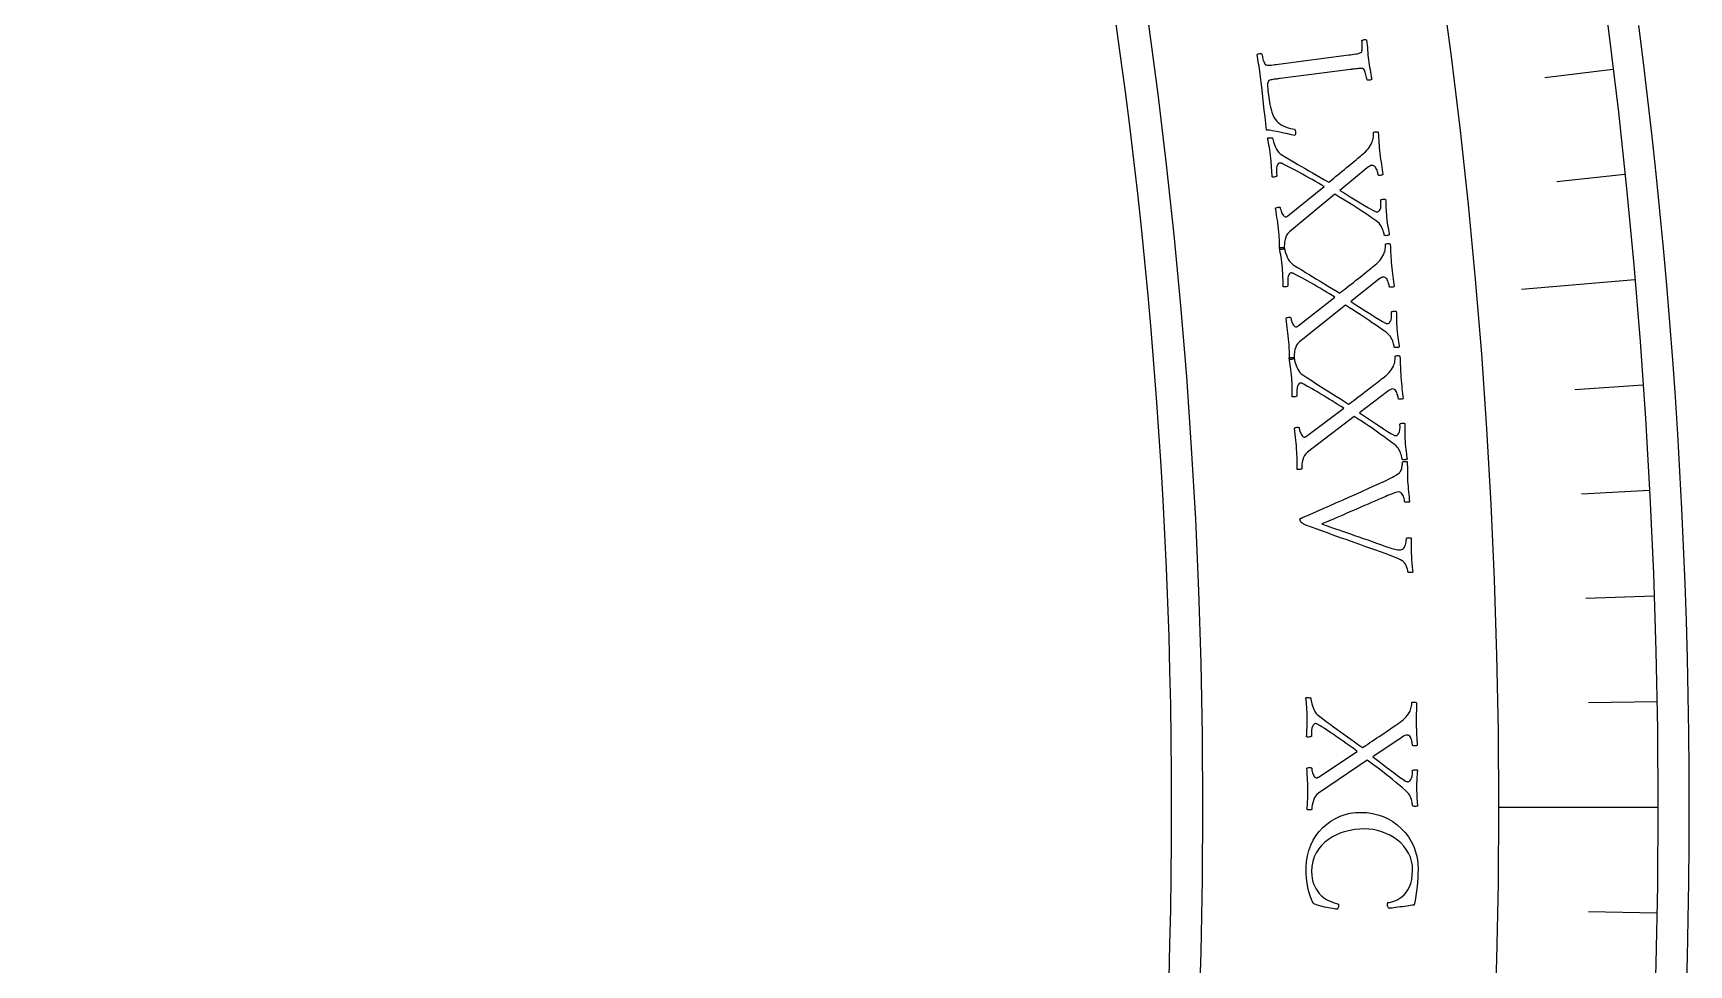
# Model space of a CAD drawing. Header units: millimetres. Extents: x -76 to 76, y -76 to 98.
# Drawn here: x 55.32 to 76, y -1.97 to 9.67 of the extents above; entities that cross this region are included whole.
import ezdxf

# ---------------------------------------------------------------- set-up
doc = ezdxf.new("R2010")
doc.units = ezdxf.units.MM
for name, color, linetype in [('CUT_INNER', 6, 'Continuous'), ('CUT_OUTER', 1, 'Continuous'), ('ENGRAVE', 7, 'Continuous'), ('ENGRAVE_FINE', 8, 'Continuous'), ('TEXT', 5, 'Continuous')]:
    doc.layers.add(name, color=color, linetype=linetype)

msp = doc.modelspace()

# ---------------------------------------------------------------- linework, layer by layer
at = {"layer": 'CUT_INNER'}
msp.add_lwpolyline([(69.5073, -2.1331), (69.5191, -1.7066), (69.5282, -1.28), (69.5348, -0.8534), (69.5387, -0.4267), (69.54, 0), (69.5387, 0.4267), (69.5348, 0.8534), (69.5282, 1.28), (69.5191, 1.7066), (69.5073, 2.1331), (69.4929, 2.5596), (69.4759, 2.9859), (69.4562, 3.4122), (69.434, 3.8383), (69.4091, 4.2642), (69.3817, 4.6901), (69.3516, 5.1157), (69.3189, 5.5411), (69.2836, 5.9663), (69.2457, 6.3913), (69.2051, 6.8161), (69.162, 7.2406), (69.1163, 7.6649), (69.068, 8.0888), (69.017, 8.5124), (68.9635, 8.9358), (68.9074, 9.3587), (68.8486, 9.7814)], dxfattribs=at)
at = {"layer": 'CUT_OUTER'}
msp.add_lwpolyline([(75.3699, 9.7659), (75.4284, 9.3032), (75.4841, 8.8402), (75.5369, 8.3769), (75.5869, 7.9132), (75.634, 7.4493), (75.6783, 6.9851), (75.7198, 6.5206), (75.7583, 6.0559), (75.7941, 5.5909), (75.827, 5.1257), (75.857, 4.6604), (75.8841, 4.1948), (75.9085, 3.7291), (75.9299, 3.2633), (75.9485, 2.7973), (75.9642, 2.3313), (75.9771, 1.8651), (75.9871, 1.3989), (75.9943, 0.9326), (75.9986, 0.4663), (76, 0), (75.9986, -0.4663), (75.9943, -0.9326), (75.9871, -1.3989), (75.9771, -1.8651), (75.9642, -2.3313)], dxfattribs=at)
at = {"layer": 'ENGRAVE'}
for points in [[(75.3247, 6.5901), (73.9089, 6.4662)], [(75.6124, 0), (73.6227, 0)]]:
    msp.add_lwpolyline(points, dxfattribs=at)
for radius in [75.6124, 73.6227, 69.9276]:
    msp.add_circle((0, 0), radius, dxfattribs=at)
at = {"layer": 'ENGRAVE_FINE'}
for points in [[(75.0488, 9.2148), (74.2024, 9.1109)], [(75.1982, 7.9036), (74.3501, 7.8145)], [(75.4282, 5.2745), (74.5776, 5.215)], [(75.5088, 3.9572), (74.6572, 3.9126)], [(75.5663, 2.6388), (74.7141, 2.6091)], [(75.6009, 1.3196), (74.7483, 1.3047)], [(75.6009, -1.3196), (74.7483, -1.3047)]]:
    msp.add_lwpolyline(points, dxfattribs=at)
at = {"layer": 'TEXT'}
for points in [[(70.8959, 9.1026), (70.8935, 9.1023), (70.8906, 9.1019), (70.8872, 9.1015), (70.8833, 9.101), (70.873, 9.0997), (70.8614, 9.0982), (70.8483, 9.0965), (70.8337, 9.0946), (70.8188, 9.0926), (70.8045, 9.0904), (70.791, 9.0879), (70.7781, 9.0854), (70.7669, 9.0826), (70.7585, 9.0796), (70.7527, 9.0765), (70.7497, 9.0732), (70.7444, 9.0612), (70.7408, 9.0483), (70.7388, 9.0344), (70.7383, 9.0195), (70.7392, 9.0019), (70.7409, 8.9801), (70.7436, 8.9539), (70.7473, 8.9235), (70.7617, 8.8081), (70.7663, 8.7781), (70.7728, 8.7468), (70.7812, 8.7143), (70.7914, 8.6806), (70.8033, 8.6482), (70.8168, 8.6195), (70.8318, 8.5946), (70.8484, 8.5735), (70.8656, 8.5567), (70.8855, 8.5409), (70.9079, 8.526), (70.9328, 8.5121), (70.9611, 8.4994), (70.9935, 8.4882), (71.03, 8.4783), (71.0706, 8.4699), (71.0766, 8.4671), (71.0812, 8.4615), (71.0846, 8.4531), (71.0868, 8.4418), (71.0881, 8.4243), (71.0874, 8.4098), (71.0847, 8.3983), (71.0801, 8.3897), (71.0355, 8.3997), (70.9894, 8.4102), (70.9419, 8.4212), (70.8931, 8.4327), (70.8454, 8.4431), (70.8016, 8.4508), (70.7615, 8.456), (70.7252, 8.4585), (70.7155, 8.5413), (70.7063, 8.6239), (70.6975, 8.7062), (70.6892, 8.7884), (70.6805, 8.873), (70.6705, 8.9629), (70.6592, 9.0578), (70.6466, 9.158), (70.6419, 9.1927), (70.637, 9.2255), (70.6319, 9.2564), (70.6267, 9.2854), (70.6216, 9.3138), (70.6168, 9.3427), (70.6122, 9.3723), (70.608, 9.4024), (70.6126, 9.4066), (70.6188, 9.4099), (70.6268, 9.4123), (70.6366, 9.4136), (70.6464, 9.4141), (70.6548, 9.4136), (70.6617, 9.4124), (70.667, 9.4102), (70.6682, 9.4026), (70.6702, 9.3925), (70.6729, 9.3798), (70.6763, 9.3645), (70.6804, 9.3482), (70.6851, 9.3323), (70.6904, 9.3169), (70.6964, 9.3021), (70.7025, 9.2892), (70.7084, 9.2799), (70.7141, 9.2742), (70.7196, 9.272), (70.7337, 9.2701), (70.7494, 9.2693), (70.7669, 9.2696), (70.7862, 9.2711), (70.8066, 9.2734), (70.8279, 9.2758), (70.8499, 9.2785), (70.8727, 9.2814), (71.7516, 9.3965), (71.7744, 9.3996), (71.7966, 9.4027), (71.8181, 9.4058), (71.8389, 9.409), (71.8583, 9.4126), (71.8757, 9.4168), (71.8909, 9.4217), (71.904, 9.4273), (71.9096, 9.431), (71.9139, 9.4381), (71.9169, 9.4487), (71.9186, 9.4629), (71.9195, 9.4789), (71.92, 9.4954), (71.92, 9.5121), (71.9195, 9.5292), (71.9188, 9.5451), (71.9181, 9.5583), (71.9173, 9.5688), (71.9165, 9.5766), (71.9211, 9.5801), (71.9274, 9.5832), (71.9353, 9.5858), (71.945, 9.588), (71.9547, 9.5892), (71.963, 9.589), (71.97, 9.5874), (71.9755, 9.5844), (71.9786, 9.5524), (71.9815, 9.5206), (71.9843, 9.489), (71.9869, 9.4577), (71.9895, 9.4267), (71.9925, 9.396), (71.9959, 9.3656), (71.9996, 9.3356), (72.0038, 9.3048), (72.0083, 9.2745), (72.0131, 9.2446), (72.0183, 9.2152), (72.0236, 9.1857), (72.0289, 9.1555), (72.0341, 9.1246), (72.0392, 9.093), (72.0346, 9.0887), (72.0284, 9.0854), (72.0204, 9.0831), (72.0106, 9.0818), (72.0007, 9.0814), (71.9924, 9.0819), (71.9855, 9.0833), (71.9801, 9.0856), (71.979, 9.0933), (71.9771, 9.1036), (71.9744, 9.1166), (71.971, 9.1321), (71.9671, 9.1487), (71.9629, 9.1647), (71.9583, 9.1802), (71.9534, 9.195), (71.9481, 9.2079), (71.9425, 9.2175), (71.9364, 9.2237), (71.93, 9.2267), (71.9183, 9.2281), (71.9051, 9.2287), (71.8904, 9.2284), (71.8743, 9.2272), (71.8569, 9.2254), (71.8388, 9.2234), (71.82, 9.2212), (71.8003, 9.2187), (71.7972, 9.2183), (71.794, 9.2179), (71.7909, 9.2175), (71.7877, 9.2171), (71.7845, 9.2167), (71.7814, 9.2163), (71.7782, 9.2159), (71.775, 9.2155)], [(72.1414, 8.1679), (72.1458, 8.1302), (72.1505, 8.0941), (72.1553, 8.0597), (72.1604, 8.0269), (72.1655, 7.9951), (72.1704, 7.9636), (72.1751, 7.9322), (72.1796, 7.9012), (72.1745, 7.8987), (72.1673, 7.8966), (72.1579, 7.8947), (72.1463, 7.8932), (72.1351, 7.8925), (72.127, 7.8933), (72.122, 7.8954), (72.12, 7.899), (72.1187, 7.9074), (72.1166, 7.9176), (72.1136, 7.9296), (72.1098, 7.9433), (72.105, 7.9577), (72.0992, 7.9714), (72.0924, 7.9845), (72.0846, 7.9969), (72.0756, 8.0072), (72.0653, 8.0142), (72.0536, 8.0178), (72.0406, 8.0179), (72.0282, 8.0149), (72.0143, 8.0085), (71.999, 7.9987), (71.9822, 7.9855), (71.6408, 7.7045), (71.7072, 7.6649), (71.7716, 7.626), (71.834, 7.5879), (71.8944, 7.5506), (71.9505, 7.5163), (71.9999, 7.4872), (72.0426, 7.4632), (72.0786, 7.4445), (72.0842, 7.4422), (72.0897, 7.4406), (72.0951, 7.4396), (72.1005, 7.4392), (72.1053, 7.4393), (72.109, 7.4393), (72.1117, 7.4394), (72.1133, 7.4395), (72.1208, 7.4419), (72.1285, 7.4475), (72.1364, 7.4565), (72.1445, 7.4687), (72.1511, 7.4862), (72.1545, 7.5114), (72.1547, 7.544), (72.1517, 7.5841), (72.1538, 7.5872), (72.1588, 7.59), (72.1666, 7.5924), (72.1773, 7.5944), (72.1886, 7.5958), (72.1982, 7.5963), (72.2062, 7.596), (72.2125, 7.5948), (72.2136, 7.5644), (72.2147, 7.5358), (72.2157, 7.5089), (72.2166, 7.4837), (72.2178, 7.4589), (72.2195, 7.4328), (72.2217, 7.4057), (72.2244, 7.3773), (72.2286, 7.3382), (72.233, 7.3024), (72.2377, 7.2698), (72.2425, 7.2406), (72.2471, 7.2141), (72.2513, 7.19), (72.2549, 7.1683), (72.258, 7.149), (72.2532, 7.1466), (72.2467, 7.1444), (72.2386, 7.1424), (72.2289, 7.1407), (72.219, 7.1399), (72.2102, 7.1408), (72.2026, 7.1432), (72.1962, 7.1472), (72.1953, 7.153), (72.1935, 7.1618), (72.1906, 7.1736), (72.1868, 7.1885), (72.1817, 7.2051), (72.1749, 7.2224), (72.1664, 7.2404), (72.1562, 7.259), (72.1442, 7.2773), (72.13, 7.2944), (72.1136, 7.3104), (72.0951, 7.3252), (72.0452, 7.3588), (71.9987, 7.3901), (71.9556, 7.4192), (71.916, 7.4461), (71.878, 7.4716), (71.8397, 7.4966), (71.8012, 7.5212), (71.7625, 7.5454), (71.7218, 7.5703), (71.6774, 7.5972), (71.6293, 7.6261), (71.5775, 7.6569), (71.0109, 7.1874), (70.992, 7.1686), (70.9766, 7.1461), (70.9648, 7.1201), (70.9566, 7.0904), (70.9512, 7.0597), (70.9481, 7.0306), (70.9472, 7.003), (70.9486, 6.9769), (70.9437, 6.9737), (70.9369, 6.9713), (70.9281, 6.9695), (70.9174, 6.9686), (70.9069, 6.9681), (70.8988, 6.9681), (70.893, 6.9684), (70.8896, 6.969), (70.8887, 6.9987), (70.8879, 7.0262), (70.8872, 7.0516), (70.8866, 7.0749), (70.8856, 7.0983), (70.884, 7.1241), (70.8818, 7.1521), (70.8789, 7.1825), (70.8745, 7.2242), (70.8699, 7.2631), (70.8652, 7.2992), (70.8604, 7.3325), (70.8553, 7.3658), (70.8497, 7.4018), (70.8437, 7.4406), (70.8373, 7.4821), (70.8422, 7.4863), (70.8493, 7.4897), (70.8586, 7.4923), (70.8702, 7.4941), (70.8814, 7.4947), (70.8894, 7.494), (70.8945, 7.4918), (70.8965, 7.4883), (70.8976, 7.4811), (70.8998, 7.4719), (70.903, 7.4609), (70.9071, 7.448), (70.9122, 7.4343), (70.9182, 7.4212), (70.9251, 7.4086), (70.9328, 7.3964), (70.9412, 7.3861), (70.9498, 7.379), (70.9589, 7.3752), (70.9682, 7.3746), (70.9705, 7.375), (70.9732, 7.3759), (70.9762, 7.3772), (70.9795, 7.3789), (70.9828, 7.3809), (70.9858, 7.383), (70.9883, 7.3852), (70.9904, 7.3875), (71.443, 7.7541), (71.409, 7.7744), (71.373, 7.7955), (71.3353, 7.8173), (71.2958, 7.8398), (71.2555, 7.8624), (71.2157, 7.8847), (71.1763, 7.9066), (71.1374, 7.9281), (71.0998, 7.9486), (71.0645, 7.9675), (71.0316, 7.9847), (71.0009, 8.0004), (70.9737, 8.014), (70.9511, 8.0251), (70.933, 8.0339), (70.9194, 8.0402), (70.9169, 8.0411), (70.9138, 8.0422), (70.9102, 8.0435), (70.906, 8.0451), (70.9015, 8.0464), (70.8967, 8.0472), (70.8917, 8.0474), (70.8865, 8.0471), (70.8775, 8.0438), (70.8693, 8.0361), (70.8621, 8.024), (70.8557, 8.0074), (70.8512, 7.9856), (70.8493, 7.9577), (70.8501, 7.9238), (70.8536, 7.8837), (70.8487, 7.8803), (70.842, 7.8774), (70.8333, 7.8749), (70.8227, 7.8728), (70.8123, 7.8715), (70.8042, 7.871), (70.7984, 7.8715), (70.7949, 7.8729), (70.7938, 7.9016), (70.7925, 7.9306), (70.791, 7.9598), (70.7893, 7.9893), (70.7874, 8.0187), (70.7851, 8.0478), (70.7824, 8.0767), (70.7794, 8.1052), (70.7748, 8.1436), (70.7701, 8.1791), (70.7653, 8.2117), (70.7604, 8.2413), (70.7555, 8.2697), (70.7503, 8.2986), (70.7449, 8.3281), (70.7393, 8.358), (70.7451, 8.3603), (70.7524, 8.3619), (70.7614, 8.3628), (70.7719, 8.3629), (70.782, 8.3626), (70.7899, 8.3621), (70.7955, 8.3615), (70.7989, 8.3608), (70.8001, 8.3545), (70.8027, 8.3439), (70.8068, 8.3292), (70.8123, 8.3102), (70.8194, 8.2888), (70.8281, 8.2667), (70.8385, 8.2441), (70.8506, 8.2209), (70.8643, 8.1988), (70.8796, 8.1798), (70.8967, 8.1637), (70.9154, 8.1506), (70.9694, 8.1183), (71.021, 8.0875), (71.0703, 8.0582), (71.1173, 8.0306), (71.1632, 8.0037), (71.2092, 7.977), (71.2552, 7.9504), (71.3014, 7.9239), (71.3486, 7.8968), (71.3977, 7.8684), (71.4486, 7.8387), (71.5014, 7.8076), (71.5201, 7.8223), (71.5409, 7.8391), (71.5638, 7.8577), (71.5887, 7.8784), (71.615, 7.9003), (71.6419, 7.9225), (71.6694, 7.945), (71.6975, 7.9679), (71.7255, 7.9907), (71.7524, 8.0128), (71.7783, 8.0343), (71.8033, 8.0552), (71.8266, 8.0748), (71.8477, 8.0925), (71.8667, 8.1084), (71.8834, 8.1225), (71.8971, 8.134), (71.9068, 8.1421), (71.9127, 8.1471), (71.9147, 8.1487), (71.9388, 8.1685), (71.96, 8.1876), (71.9783, 8.206), (71.9938, 8.2237), (72.0074, 8.2417), (72.0201, 8.261), (72.0317, 8.2818), (72.0424, 8.3039), (72.0486, 8.3192), (72.0535, 8.3353), (72.0571, 8.3522), (72.0594, 8.3698), (72.0607, 8.3868), (72.0613, 8.4017), (72.0612, 8.4145), (72.0604, 8.4252), (72.0616, 8.4291), (72.066, 8.4324), (72.0737, 8.4349), (72.0847, 8.4367), (72.0964, 8.4376), (72.1061, 8.4371), (72.1138, 8.4352), (72.1195, 8.4321), (72.1227, 8.3949), (72.1255, 8.3604), (72.1277, 8.3288), (72.1295, 8.2999), (72.1314, 8.271), (72.134, 8.2394), (72.1374, 8.205), (72.1414, 8.1679)], [(72.2859, 6.7708), (72.2896, 6.733), (72.2936, 6.6968), (72.2978, 6.6623), (72.3022, 6.6295), (72.3066, 6.5976), (72.3109, 6.5659), (72.315, 6.5345), (72.319, 6.5034), (72.3138, 6.501), (72.3066, 6.499), (72.2971, 6.4973), (72.2855, 6.496), (72.2743, 6.4956), (72.2662, 6.4965), (72.2612, 6.4987), (72.2593, 6.5023), (72.2582, 6.5107), (72.2563, 6.521), (72.2535, 6.533), (72.25, 6.5469), (72.2454, 6.5613), (72.2399, 6.5751), (72.2334, 6.5883), (72.2258, 6.6009), (72.2171, 6.6114), (72.2069, 6.6186), (72.1952, 6.6224), (72.1822, 6.6228), (72.1698, 6.62), (72.1558, 6.6139), (72.1403, 6.6044), (72.1232, 6.5915), (71.7764, 6.3172), (71.842, 6.2762), (71.9057, 6.2361), (71.9673, 6.1968), (72.027, 6.1584), (72.0825, 6.123), (72.1313, 6.0929), (72.1735, 6.0682), (72.2091, 6.0488), (72.2146, 6.0463), (72.2201, 6.0446), (72.2255, 6.0435), (72.2309, 6.043), (72.2357, 6.043), (72.2395, 6.0429), (72.2421, 6.043), (72.2437, 6.043), (72.2513, 6.0453), (72.2591, 6.0508), (72.2671, 6.0596), (72.2754, 6.0716), (72.2824, 6.0891), (72.2863, 6.1141), (72.2871, 6.1467), (72.2849, 6.1869), (72.2871, 6.19), (72.2921, 6.1926), (72.3, 6.1949), (72.3107, 6.1967), (72.322, 6.1978), (72.3316, 6.1982), (72.3396, 6.1977), (72.3459, 6.1964), (72.3464, 6.166), (72.347, 6.1373), (72.3474, 6.1104), (72.3479, 6.0852), (72.3486, 6.0604), (72.3498, 6.0343), (72.3514, 6.0071), (72.3536, 5.9787), (72.3571, 5.9396), (72.3608, 5.9037), (72.3648, 5.871), (72.369, 5.8416), (72.3732, 5.8151), (72.3768, 5.7909), (72.38, 5.7692), (72.3828, 5.7498), (72.3779, 5.7475), (72.3714, 5.7454), (72.3633, 5.7436), (72.3535, 5.7421), (72.3436, 5.7415), (72.3349, 5.7425), (72.3273, 5.7451), (72.321, 5.7492), (72.3202, 5.755), (72.3185, 5.7639), (72.3159, 5.7757), (72.3124, 5.7906), (72.3075, 5.8074), (72.3011, 5.8248), (72.293, 5.8429), (72.2832, 5.8617), (72.2715, 5.8802), (72.2576, 5.8977), (72.2415, 5.914), (72.2233, 5.9291), (72.1741, 5.9637), (72.1282, 5.9959), (72.0857, 6.0258), (72.0466, 6.0534), (72.0091, 6.0797), (71.9713, 6.1055), (71.9333, 6.1308), (71.895, 6.1557), (71.8548, 6.1814), (71.8109, 6.2091), (71.7634, 6.2389), (71.7122, 6.2708), (71.1367, 5.8123), (71.1174, 5.7938), (71.1016, 5.7717), (71.0893, 5.7459), (71.0805, 5.7164), (71.0745, 5.6858), (71.0708, 5.6567), (71.0694, 5.6292), (71.0703, 5.6031), (71.0653, 5.6), (71.0585, 5.5977), (71.0497, 5.5961), (71.0389, 5.5953), (71.0284, 5.5951), (71.0203, 5.5952), (71.0145, 5.5956), (71.0111, 5.5963), (71.0109, 5.626), (71.0106, 5.6535), (71.0104, 5.679), (71.0102, 5.7023), (71.0097, 5.7257), (71.0086, 5.7514), (71.0069, 5.7795), (71.0046, 5.81), (71.001, 5.8518), (70.9972, 5.8908), (70.9932, 5.927), (70.989, 5.9603), (70.9845, 5.9937), (70.9796, 6.0298), (70.9744, 6.0687), (70.9688, 6.1103), (70.9737, 6.1144), (70.9809, 6.1177), (70.9903, 6.1201), (71.0019, 6.1216), (71.0131, 6.1221), (71.0212, 6.1212), (71.0261, 6.119), (71.028, 6.1154), (71.0291, 6.1081), (71.0311, 6.0989), (71.034, 6.0879), (71.0379, 6.0749), (71.0428, 6.0611), (71.0485, 6.0479), (71.0551, 6.0351), (71.0626, 6.0228), (71.0708, 6.0123), (71.0793, 6.0051), (71.0883, 6.0011), (71.0976, 6.0003), (71.0999, 6.0007), (71.1026, 6.0015), (71.1056, 6.0027), (71.109, 6.0044), (71.1123, 6.0064), (71.1153, 6.0084), (71.1179, 6.0105), (71.12, 6.0128), (71.5797, 6.3705), (71.546, 6.3915), (71.5105, 6.4133), (71.4732, 6.4358), (71.4341, 6.459), (71.3943, 6.4825), (71.3549, 6.5055), (71.3159, 6.5282), (71.2774, 6.5504), (71.2402, 6.5717), (71.2053, 6.5912), (71.1727, 6.6091), (71.1424, 6.6253), (71.1155, 6.6394), (71.093, 6.651), (71.0751, 6.6601), (71.0617, 6.6667), (71.0592, 6.6677), (71.0561, 6.6689), (71.0525, 6.6703), (71.0484, 6.6719), (71.0439, 6.6733), (71.0391, 6.6742), (71.0341, 6.6745), (71.029, 6.6743), (71.0198, 6.6712), (71.0115, 6.6636), (71.0041, 6.6516), (70.9974, 6.6352), (70.9924, 6.6135), (70.99, 6.5856), (70.9901, 6.5517), (70.9928, 6.5115), (70.9879, 6.5082), (70.9811, 6.5054), (70.9724, 6.5031), (70.9618, 6.5013), (70.9513, 6.5001), (70.9432, 6.4998), (70.9374, 6.5004), (70.9339, 6.5019), (70.9334, 6.5306), (70.9326, 6.5596), (70.9317, 6.5889), (70.9307, 6.6183), (70.9293, 6.6478), (70.9276, 6.677), (70.9254, 6.7058), (70.9229, 6.7344), (70.9191, 6.7729), (70.9151, 6.8085), (70.9109, 6.8411), (70.9066, 6.8709), (70.9022, 6.8994), (70.8976, 6.9284), (70.8927, 6.9579), (70.8877, 6.9879), (70.8936, 6.9902), (70.901, 6.9916), (70.9099, 6.9923), (70.9204, 6.9922), (70.9305, 6.9917), (70.9384, 6.9911), (70.944, 6.9904), (70.9474, 6.9896), (70.9485, 6.9832), (70.9509, 6.9727), (70.9547, 6.9578), (70.9598, 6.9387), (70.9665, 6.9172), (70.9748, 6.895), (70.9847, 6.8722), (70.9963, 6.8487), (71.0096, 6.8264), (71.0246, 6.8071), (71.0413, 6.7906), (71.0598, 6.7772), (71.1131, 6.7438), (71.1642, 6.712), (71.2129, 6.6818), (71.2593, 6.6533), (71.3047, 6.6256), (71.3501, 6.598), (71.3957, 6.5705), (71.4414, 6.5431), (71.488, 6.515), (71.5365, 6.4857), (71.5868, 6.455), (71.639, 6.4229), (71.6581, 6.4373), (71.6792, 6.4536), (71.7024, 6.4718), (71.7278, 6.492), (71.7544, 6.5134), (71.7817, 6.535), (71.8097, 6.5571), (71.8383, 6.5794), (71.8666, 6.6016), (71.894, 6.6232), (71.9203, 6.6442), (71.9457, 6.6646), (71.9694, 6.6838), (71.9909, 6.7011), (72.0101, 6.7166), (72.0271, 6.7303), (72.041, 6.7416), (72.0509, 6.7496), (72.0569, 6.7544), (72.0588, 6.756), (72.0833, 6.7753), (72.1049, 6.794), (72.1236, 6.812), (72.1395, 6.8294), (72.1534, 6.8471), (72.1664, 6.8662), (72.1784, 6.8868), (72.1896, 6.9087), (72.196, 6.9238), (72.2013, 6.9398), (72.2052, 6.9566), (72.2078, 6.9742), (72.2094, 6.9912), (72.2103, 7.0061), (72.2105, 7.0189), (72.2099, 7.0296), (72.2111, 7.0335), (72.2156, 7.0366), (72.2234, 7.039), (72.2345, 7.0406), (72.2462, 7.0412), (72.2558, 7.0406), (72.2635, 7.0386), (72.2692, 7.0354), (72.2716, 6.9981), (72.2737, 6.9636), (72.2754, 6.9319), (72.2766, 6.903), (72.2779, 6.8741), (72.2799, 6.8424), (72.2826, 6.808), (72.2859, 6.7708)], [(72.4033, 5.3711), (72.4063, 5.3332), (72.4096, 5.297), (72.4131, 5.2625), (72.4169, 5.2295), (72.4207, 5.1975), (72.4244, 5.1658), (72.4279, 5.1343), (72.4312, 5.1031), (72.4261, 5.1008), (72.4188, 5.099), (72.4093, 5.0975), (72.3976, 5.0964), (72.3865, 5.0962), (72.3784, 5.0972), (72.3734, 5.0996), (72.3716, 5.1032), (72.3706, 5.1116), (72.3689, 5.1219), (72.3664, 5.134), (72.3631, 5.1479), (72.3588, 5.1625), (72.3536, 5.1764), (72.3473, 5.1897), (72.34, 5.2024), (72.3314, 5.2131), (72.3214, 5.2205), (72.3098, 5.2245), (72.2968, 5.2252), (72.2843, 5.2226), (72.2702, 5.2168), (72.2545, 5.2076), (72.2372, 5.195), (71.8852, 4.9275), (71.95, 4.8852), (72.0129, 4.8439), (72.0738, 4.8034), (72.1327, 4.7638), (72.1874, 4.7274), (72.2356, 4.6963), (72.2774, 4.6708), (72.3126, 4.6507), (72.3181, 4.6482), (72.3235, 4.6463), (72.3289, 4.6451), (72.3343, 4.6446), (72.3391, 4.6444), (72.3428, 4.6443), (72.3455, 4.6443), (72.3471, 4.6443), (72.3547, 4.6464), (72.3626, 4.6518), (72.3708, 4.6604), (72.3794, 4.6723), (72.3866, 4.6896), (72.391, 4.7145), (72.3925, 4.7471), (72.391, 4.7873), (72.3933, 4.7904), (72.3984, 4.793), (72.4063, 4.795), (72.417, 4.7966), (72.4284, 4.7976), (72.438, 4.7977), (72.446, 4.7971), (72.4522, 4.7957), (72.4522, 4.7653), (72.4521, 4.7366), (72.4521, 4.7097), (72.4521, 4.6845), (72.4523, 4.6596), (72.4529, 4.6336), (72.4541, 4.6063), (72.4557, 4.5779), (72.4584, 4.5387), (72.4615, 4.5027), (72.4648, 4.47), (72.4685, 4.4405), (72.4721, 4.4139), (72.4753, 4.3897), (72.4781, 4.3679), (72.4805, 4.3485), (72.4755, 4.3462), (72.469, 4.3443), (72.4609, 4.3426), (72.4511, 4.3413), (72.4411, 4.3409), (72.4324, 4.3421), (72.4249, 4.3448), (72.4187, 4.3491), (72.418, 4.3549), (72.4165, 4.3638), (72.4141, 4.3757), (72.4108, 4.3906), (72.4064, 4.4075), (72.4002, 4.425), (72.3925, 4.4433), (72.383, 4.4623), (72.3717, 4.481), (72.3582, 4.4987), (72.3424, 4.5153), (72.3245, 4.5308), (72.2759, 4.5663), (72.2307, 4.5994), (72.1888, 4.6302), (72.1502, 4.6585), (72.1132, 4.6855), (72.0759, 4.712), (72.0384, 4.7381), (72.0006, 4.7637), (71.9609, 4.7901), (71.9176, 4.8187), (71.8707, 4.8495), (71.8201, 4.8823), (71.2358, 4.435), (71.2162, 4.417), (71.1999, 4.3952), (71.1871, 4.3696), (71.1778, 4.3403), (71.1712, 4.3098), (71.167, 4.2808), (71.165, 4.2532), (71.1654, 4.2272), (71.1604, 4.2242), (71.1535, 4.222), (71.1446, 4.2206), (71.1339, 4.22), (71.1234, 4.22), (71.1152, 4.2202), (71.1095, 4.2207), (71.1061, 4.2215), (71.1064, 4.2512), (71.1067, 4.2787), (71.1069, 4.3042), (71.1072, 4.3275), (71.1072, 4.3509), (71.1066, 4.3767), (71.1054, 4.4048), (71.1037, 4.4353), (71.1009, 4.4771), (71.0979, 4.5162), (71.0945, 4.5525), (71.091, 4.5859), (71.0872, 4.6194), (71.083, 4.6556), (71.0785, 4.6945), (71.0737, 4.7362), (71.0787, 4.7403), (71.086, 4.7434), (71.0954, 4.7456), (71.107, 4.7469), (71.1182, 4.7472), (71.1263, 4.7461), (71.1312, 4.7438), (71.1331, 4.7402), (71.1339, 4.7329), (71.1358, 4.7237), (71.1385, 4.7125), (71.1422, 4.6995), (71.1467, 4.6856), (71.1522, 4.6723), (71.1586, 4.6594), (71.1658, 4.6469), (71.1738, 4.6363), (71.1822, 4.6289), (71.1911, 4.6247), (71.2004, 4.6237), (71.2027, 4.6241), (71.2054, 4.6249), (71.2084, 4.626), (71.2118, 4.6277), (71.2152, 4.6295), (71.2182, 4.6315), (71.2208, 4.6336), (71.223, 4.6358), (71.6895, 4.9846), (71.6562, 5.0062), (71.6212, 5.0287), (71.5843, 5.0519), (71.5457, 5.0759), (71.5063, 5.1001), (71.4674, 5.1239), (71.4289, 5.1473), (71.3908, 5.1703), (71.354, 5.1923), (71.3195, 5.2125), (71.2873, 5.231), (71.2573, 5.2478), (71.2306, 5.2624), (71.2084, 5.2745), (71.1907, 5.2839), (71.1774, 5.2908), (71.1749, 5.2918), (71.1719, 5.293), (71.1683, 5.2945), (71.1642, 5.2961), (71.1597, 5.2977), (71.1549, 5.2986), (71.15, 5.2991), (71.1448, 5.299), (71.1356, 5.296), (71.1272, 5.2886), (71.1194, 5.2768), (71.1125, 5.2605), (71.1071, 5.2389), (71.1041, 5.2111), (71.1036, 5.1771), (71.1055, 5.1369), (71.1005, 5.1337), (71.0937, 5.131), (71.0849, 5.1289), (71.0742, 5.1273), (71.0638, 5.1263), (71.0557, 5.1262), (71.0499, 5.1269), (71.0465, 5.1284), (71.0464, 5.1572), (71.0463, 5.1862), (71.0459, 5.2154), (71.0454, 5.2449), (71.0446, 5.2744), (71.0435, 5.3036), (71.0419, 5.3325), (71.0399, 5.3611), (71.0368, 5.3997), (71.0335, 5.4353), (71.03, 5.4681), (71.0263, 5.4979), (71.0224, 5.5264), (71.0183, 5.5555), (71.0141, 5.5852), (71.0096, 5.6153), (71.0155, 5.6174), (71.023, 5.6187), (71.0319, 5.6192), (71.0424, 5.6189), (71.0525, 5.6182), (71.0604, 5.6174), (71.066, 5.6166), (71.0693, 5.6158), (71.0703, 5.6094), (71.0725, 5.5988), (71.076, 5.5839), (71.0808, 5.5647), (71.087, 5.543), (71.0949, 5.5207), (71.1044, 5.4977), (71.1155, 5.474), (71.1284, 5.4514), (71.143, 5.4318), (71.1594, 5.415), (71.1776, 5.4012), (71.2303, 5.3668), (71.2807, 5.3341), (71.3288, 5.303), (71.3747, 5.2735), (71.4195, 5.2449), (71.4644, 5.2164), (71.5095, 5.188), (71.5546, 5.1598), (71.6007, 5.1309), (71.6486, 5.1006), (71.6983, 5.0689), (71.7499, 5.0358), (71.7692, 5.0498), (71.7906, 5.0657), (71.8142, 5.0835), (71.8399, 5.1032), (71.867, 5.124), (71.8947, 5.1452), (71.9231, 5.1666), (71.9521, 5.1884), (71.9809, 5.2101), (72.0087, 5.2312), (72.0354, 5.2517), (72.0611, 5.2715), (72.0852, 5.2902), (72.107, 5.3072), (72.1265, 5.3223), (72.1438, 5.3357), (72.1579, 5.3466), (72.168, 5.3544), (72.174, 5.3591), (72.1761, 5.3607), (72.2009, 5.3796), (72.2228, 5.3978), (72.2419, 5.4155), (72.2581, 5.4325), (72.2723, 5.45), (72.2857, 5.4689), (72.2982, 5.4892), (72.3097, 5.5109), (72.3165, 5.5259), (72.322, 5.5418), (72.3262, 5.5585), (72.3292, 5.576), (72.3312, 5.593), (72.3324, 5.6079), (72.3328, 5.6206), (72.3324, 5.6313), (72.3337, 5.6352), (72.3383, 5.6383), (72.3461, 5.6405), (72.3572, 5.6419), (72.3689, 5.6423), (72.3785, 5.6414), (72.3861, 5.6393), (72.3917, 5.636), (72.3935, 5.5986), (72.3949, 5.5641), (72.3959, 5.5324), (72.3966, 5.5034), (72.3974, 5.4745), (72.3988, 5.4428), (72.4008, 5.4084), (72.4033, 5.3711)], [(72.4879, 4.0748), (72.49, 4.0407), (72.4924, 4.0071), (72.4952, 3.9741), (72.4984, 3.9416), (72.5017, 3.9096), (72.5048, 3.8778), (72.5077, 3.8462), (72.5105, 3.815), (72.5054, 3.8129), (72.4982, 3.8114), (72.489, 3.8104), (72.4778, 3.81), (72.4669, 3.8103), (72.4588, 3.8114), (72.4535, 3.8134), (72.4508, 3.8161), (72.4502, 3.8218), (72.4488, 3.8303), (72.4465, 3.8416), (72.4434, 3.8556), (72.4394, 3.8708), (72.4344, 3.8856), (72.4283, 3.8999), (72.4212, 3.9137), (72.4126, 3.9255), (72.4022, 3.9337), (72.3901, 3.9383), (72.3761, 3.9393), (72.3548, 3.9357), (72.3247, 3.9268), (72.2858, 3.9126), (72.2381, 3.8931), (72.2134, 3.8824), (72.1848, 3.8701), (72.1525, 3.8561), (72.1164, 3.8404), (72.0775, 3.8235), (72.0366, 3.8058), (71.9937, 3.7874), (71.9489, 3.7683), (71.9031, 3.7487), (71.8573, 3.729), (71.8115, 3.7092), (71.7657, 3.6893), (71.7208, 3.6698), (71.6777, 3.6512), (71.6365, 3.6335), (71.597, 3.6167), (71.5602, 3.6012), (71.5269, 3.5871), (71.4972, 3.5746), (71.4709, 3.5636), (71.4492, 3.5545), (71.4331, 3.5476), (71.4227, 3.5431), (71.4178, 3.5408), (71.4252, 3.5378), (71.4387, 3.5328), (71.4582, 3.5256), (71.4839, 3.5164), (71.5146, 3.5055), (71.5491, 3.4933), (71.5876, 3.4798), (71.6301, 3.465), (71.6756, 3.4491), (71.7234, 3.4324), (71.7735, 3.4149), (71.8259, 3.3965), (71.8797, 3.3776), (71.9338, 3.3586), (71.9884, 3.3394), (72.0433, 3.32), (72.0977, 3.3009), (72.1504, 3.2823), (72.2015, 3.2643), (72.2509, 3.2469), (72.2696, 3.2405), (72.2887, 3.2346), (72.3084, 3.2293), (72.3285, 3.2246), (72.3481, 3.2207), (72.366, 3.2182), (72.3823, 3.2169), (72.3969, 3.2168), (72.4128, 3.2194), (72.4264, 3.2254), (72.4376, 3.235), (72.4466, 3.2481), (72.4538, 3.2633), (72.4596, 3.2789), (72.464, 3.295), (72.4672, 3.3115), (72.4692, 3.3271), (72.4706, 3.34), (72.4714, 3.3503), (72.4714, 3.3581), (72.4746, 3.362), (72.4804, 3.3649), (72.4887, 3.3669), (72.4997, 3.368), (72.5109, 3.368), (72.5202, 3.3668), (72.5276, 3.3644), (72.533, 3.3609), (72.5332, 3.3322), (72.5332, 3.3043), (72.533, 3.2772), (72.5327, 3.2509), (72.5324, 3.2246), (72.5326, 3.1975), (72.5333, 3.1697), (72.5343, 3.141), (72.5354, 3.1175), (72.5365, 3.0966), (72.5376, 3.0783), (72.5387, 3.0625), (72.5399, 3.048), (72.5413, 3.0338), (72.5427, 3.0196), (72.5443, 3.0056), (72.546, 2.9908), (72.5477, 2.9745), (72.5495, 2.9565), (72.5514, 2.9369), (72.5461, 2.9349), (72.5387, 2.9337), (72.5292, 2.9331), (72.5175, 2.9333), (72.5063, 2.9341), (72.4983, 2.9353), (72.4934, 2.9368), (72.4917, 2.9388), (72.4907, 2.9473), (72.4882, 2.9599), (72.4842, 2.9766), (72.4787, 2.9975), (72.4711, 3.0192), (72.461, 3.0385), (72.4484, 3.0554), (72.4331, 3.0699), (72.4193, 3.0797), (72.4, 3.0908), (72.3753, 3.1031), (72.345, 3.1167), (72.3122, 3.1304), (72.2802, 3.1432), (72.2489, 3.155), (72.2183, 3.166), (72.1474, 3.1912), (72.0795, 3.2153), (72.0145, 3.2383), (71.9524, 3.2602), (71.8924, 3.2814), (71.8335, 3.3023), (71.7756, 3.323), (71.7188, 3.3435), (71.662, 3.3639), (71.6041, 3.3847), (71.5451, 3.4058), (71.485, 3.4272), (71.4228, 3.4494), (71.3573, 3.473), (71.2885, 3.498), (71.2164, 3.5244), (71.1974, 3.5322), (71.1816, 3.5404), (71.1689, 3.5493), (71.1594, 3.5586), (71.1524, 3.5684), (71.1472, 3.5784), (71.1439, 3.5886), (71.1425, 3.5991), (71.1432, 3.6021), (71.1456, 3.605), (71.1498, 3.6078), (71.1557, 3.6103), (71.162, 3.6128), (71.1674, 3.6151), (71.1719, 3.6175), (71.1755, 3.6198), (71.2645, 3.6587), (71.3506, 3.6964), (71.4336, 3.7327), (71.5137, 3.7678), (71.5925, 3.8025), (71.672, 3.8375), (71.7521, 3.8729), (71.8329, 3.9086), (71.916, 3.9457), (72.0032, 3.9851), (72.0946, 4.0269), (72.19, 4.071), (72.2193, 4.0844), (72.2471, 4.0976), (72.2732, 4.1105), (72.2978, 4.1233), (72.321, 4.1363), (72.3431, 4.1499), (72.3641, 4.1641), (72.384, 4.1789), (72.3917, 4.1858), (72.3985, 4.1948), (72.4044, 4.2059), (72.4093, 4.2191), (72.4134, 4.2333), (72.4167, 4.2473), (72.4192, 4.2612), (72.421, 4.2748), (72.4221, 4.2875), (72.4228, 4.2984), (72.423, 4.3075), (72.4229, 4.3148), (72.4246, 4.3159), (72.4299, 4.3168), (72.4388, 4.3178), (72.4514, 4.3187), (72.464, 4.3193), (72.4734, 4.3194), (72.4795, 4.3191), (72.4823, 4.3183), (72.4832, 4.2833), (72.4838, 4.2513), (72.4841, 4.2223), (72.4841, 4.1965), (72.4842, 4.1707), (72.4849, 4.1418), (72.4861, 4.1098), (72.4879, 4.0748)], [(72.5948, 1.0426), (72.5955, 1.0047), (72.5966, 0.9683), (72.5981, 0.9336), (72.5999, 0.9005), (72.6018, 0.8684), (72.6036, 0.8365), (72.6052, 0.8048), (72.6067, 0.7735), (72.6014, 0.7715), (72.594, 0.7701), (72.5844, 0.7692), (72.5727, 0.7688), (72.5615, 0.7692), (72.5536, 0.7708), (72.5487, 0.7734), (72.5471, 0.7771), (72.5467, 0.7856), (72.5456, 0.796), (72.5438, 0.8082), (72.5413, 0.8223), (72.5379, 0.8371), (72.5335, 0.8513), (72.5281, 0.8649), (72.5215, 0.878), (72.5136, 0.8892), (72.504, 0.8972), (72.4927, 0.9019), (72.4798, 0.9033), (72.4672, 0.9016), (72.4527, 0.8965), (72.4365, 0.8883), (72.4184, 0.8768), (72.0511, 0.6307), (72.1133, 0.5847), (72.1736, 0.5397), (72.2319, 0.4957), (72.2884, 0.4526), (72.3409, 0.4129), (72.3871, 0.3791), (72.4273, 0.3511), (72.4613, 0.329), (72.4666, 0.3261), (72.4719, 0.3239), (72.4772, 0.3224), (72.4825, 0.3215), (72.4873, 0.3211), (72.4911, 0.3208), (72.4937, 0.3206), (72.4953, 0.3205), (72.503, 0.3222), (72.5112, 0.327), (72.5199, 0.3352), (72.5292, 0.3465), (72.5375, 0.3634), (72.5433, 0.388), (72.5467, 0.4204), (72.5477, 0.4607), (72.5501, 0.4636), (72.5554, 0.4658), (72.5634, 0.4674), (72.5742, 0.4684), (72.5856, 0.4687), (72.5952, 0.4683), (72.6031, 0.4672), (72.6093, 0.4654), (72.6074, 0.435), (72.6057, 0.4064), (72.604, 0.3795), (72.6025, 0.3544), (72.6012, 0.3295), (72.6003, 0.3035), (72.5998, 0.2762), (72.5997, 0.2477), (72.6001, 0.2084), (72.601, 0.1723), (72.6024, 0.1395), (72.6043, 0.1099), (72.6064, 0.0831), (72.6081, 0.0587), (72.6096, 0.0368), (72.6108, 0.0172), (72.6057, 0.0153), (72.5991, 0.0137), (72.5909, 0.0126), (72.581, 0.0118), (72.5711, 0.012), (72.5624, 0.0137), (72.5551, 0.0169), (72.5491, 0.0215), (72.5488, 0.0274), (72.5478, 0.0363), (72.5461, 0.0484), (72.5438, 0.0635), (72.5403, 0.0806), (72.5353, 0.0985), (72.5286, 0.1172), (72.5203, 0.1366), (72.5101, 0.1561), (72.4977, 0.1745), (72.4829, 0.192), (72.466, 0.2086), (72.4196, 0.2469), (72.3764, 0.2827), (72.3364, 0.3159), (72.2996, 0.3465), (72.2643, 0.3756), (72.2287, 0.4043), (72.1928, 0.4325), (72.1566, 0.4603), (72.1185, 0.4891), (72.077, 0.5203), (72.032, 0.5537), (71.9835, 0.5895), (71.3735, 0.1779), (71.3528, 0.161), (71.3353, 0.1402), (71.321, 0.1155), (71.3099, 0.0868), (71.3016, 0.0567), (71.2956, 0.028), (71.292, 0.0007), (71.2908, -0.0254), (71.2856, -0.0281), (71.2786, -0.0299), (71.2697, -0.0307), (71.2589, -0.0307), (71.2484, -0.0301), (71.2403, -0.0293), (71.2346, -0.0285), (71.2313, -0.0275), (71.2334, 0.0021), (71.2353, 0.0296), (71.2371, 0.055), (71.2387, 0.0782), (71.2401, 0.1016), (71.241, 0.1274), (71.2416, 0.1555), (71.2417, 0.186), (71.2414, 0.228), (71.2406, 0.2671), (71.2395, 0.3035), (71.238, 0.3372), (71.2361, 0.3708), (71.2341, 0.4072), (71.232, 0.4463), (71.2296, 0.4882), (71.2349, 0.492), (71.2423, 0.4947), (71.2519, 0.4963), (71.2636, 0.4969), (71.2748, 0.4965), (71.2827, 0.495), (71.2875, 0.4923), (71.2892, 0.4887), (71.2896, 0.4813), (71.2909, 0.472), (71.2929, 0.4607), (71.2958, 0.4474), (71.2995, 0.4334), (71.3042, 0.4197), (71.3098, 0.4065), (71.3163, 0.3936), (71.3236, 0.3825), (71.3316, 0.3746), (71.3402, 0.3699), (71.3494, 0.3684), (71.3517, 0.3686), (71.3544, 0.3692), (71.3576, 0.3702), (71.3611, 0.3716), (71.3646, 0.3733), (71.3677, 0.3751), (71.3704, 0.377), (71.3727, 0.3791), (71.8592, 0.6994), (71.8273, 0.723), (71.7936, 0.7475), (71.7582, 0.7729), (71.721, 0.7992), (71.6832, 0.8257), (71.6458, 0.8517), (71.6087, 0.8774), (71.5721, 0.9026), (71.5367, 0.9267), (71.5035, 0.949), (71.4724, 0.9694), (71.4434, 0.9879), (71.4177, 1.0041), (71.3962, 1.0175), (71.3791, 1.028), (71.3662, 1.0356), (71.3638, 1.0368), (71.3609, 1.0382), (71.3574, 1.0398), (71.3534, 1.0418), (71.349, 1.0435), (71.3443, 1.0448), (71.3394, 1.0455), (71.3342, 1.0457), (71.3248, 1.0433), (71.316, 1.0365), (71.3076, 1.0251), (71.2996, 1.0092), (71.2929, 0.988), (71.2883, 0.9604), (71.2858, 0.9265), (71.2853, 0.8863), (71.2802, 0.8834), (71.2732, 0.8812), (71.2643, 0.8795), (71.2535, 0.8785), (71.243, 0.8782), (71.2349, 0.8786), (71.2292, 0.8796), (71.2259, 0.8814), (71.2276, 0.9101), (71.2291, 0.939), (71.2305, 0.9682), (71.2318, 0.9977), (71.2327, 1.0272), (71.2333, 1.0564), (71.2335, 1.0853), (71.2332, 1.114), (71.2324, 1.1527), (71.2312, 1.1885), (71.2297, 1.2214), (71.2278, 1.2513), (71.2256, 1.2801), (71.2233, 1.3094), (71.2208, 1.3392), (71.2181, 1.3695), (71.2242, 1.3713), (71.2316, 1.3722), (71.2406, 1.3722), (71.2511, 1.3712), (71.2611, 1.3699), (71.2689, 1.3687), (71.2745, 1.3675), (71.2777, 1.3665), (71.2783, 1.3601), (71.2799, 1.3493), (71.2825, 1.3342), (71.2861, 1.3148), (71.2911, 1.2928), (71.2976, 1.27), (71.3057, 1.2465), (71.3154, 1.2222), (71.3269, 1.1989), (71.3403, 1.1784), (71.3557, 1.1607), (71.373, 1.1458), (71.4236, 1.1084), (71.472, 1.0727), (71.5182, 1.0387), (71.5622, 1.0066), (71.6052, 0.9754), (71.6483, 0.9443), (71.6916, 0.9133), (71.735, 0.8823), (71.7792, 0.8507), (71.8253, 0.8176), (71.873, 0.7831), (71.9225, 0.747), (71.9426, 0.7598), (71.965, 0.7744), (71.9896, 0.7907), (72.0164, 0.8089), (72.0447, 0.828), (72.0736, 0.8475), (72.1032, 0.8672), (72.1335, 0.8872), (72.1635, 0.9072), (72.1925, 0.9265), (72.2204, 0.9454), (72.2473, 0.9637), (72.2724, 0.9809), (72.2952, 0.9965), (72.3156, 1.0105), (72.3336, 1.0228), (72.3484, 1.0329), (72.3589, 1.0401), (72.3652, 1.0444), (72.3673, 1.0458), (72.3932, 1.0632), (72.4162, 1.0801), (72.4363, 1.0966), (72.4535, 1.1127), (72.4687, 1.1292), (72.4832, 1.1473), (72.4969, 1.1668), (72.5097, 1.1878), (72.5173, 1.2024), (72.5238, 1.2179), (72.529, 1.2343), (72.533, 1.2517), (72.536, 1.2685), (72.5381, 1.2832), (72.5392, 1.296), (72.5395, 1.3067), (72.541, 1.3105), (72.5458, 1.3132), (72.5537, 1.315), (72.5649, 1.3157), (72.5766, 1.3154), (72.5861, 1.314), (72.5936, 1.3114), (72.599, 1.3077), (72.5985, 1.2704), (72.5979, 1.2358), (72.597, 1.2041), (72.596, 1.1752), (72.595, 1.1463), (72.5945, 1.1146), (72.5945, 1.08), (72.5948, 1.0426)], [(72.6173, -0.7736), (72.6162, -0.8259), (72.614, -0.8794), (72.6106, -0.9341), (72.6062, -0.99), (72.6001, -1.0467), (72.5918, -1.1037), (72.5813, -1.1611), (72.5687, -1.2189), (72.5659, -1.2193), (72.5577, -1.2206), (72.5441, -1.2227), (72.525, -1.2257), (72.5022, -1.2291), (72.4776, -1.2327), (72.4511, -1.2363), (72.4227, -1.2401), (72.3941, -1.2438), (72.3668, -1.2474), (72.3408, -1.251), (72.3162, -1.2544), (72.2946, -1.2573), (72.2781, -1.2593), (72.2664, -1.2605), (72.2597, -1.2609), (72.2555, -1.2608), (72.2512, -1.2586), (72.2471, -1.2542), (72.2429, -1.2477), (72.2393, -1.24), (72.2368, -1.2321), (72.2354, -1.2239), (72.235, -1.2154), (72.2355, -1.2082), (72.2368, -1.2015), (72.2389, -1.1954), (72.2418, -1.1898), (72.2551, -1.1871), (72.2716, -1.1831), (72.2914, -1.1776), (72.3144, -1.1706), (72.3392, -1.1614), (72.3647, -1.1489), (72.3907, -1.1332), (72.4173, -1.1143), (72.4432, -1.0913), (72.4672, -1.0637), (72.4893, -1.0313), (72.5094, -0.9941), (72.5262, -0.9513), (72.5385, -0.9019), (72.5461, -0.846), (72.5492, -0.7836), (72.5465, -0.7268), (72.5373, -0.6726), (72.5215, -0.6211), (72.4991, -0.5722), (72.4711, -0.5264), (72.4386, -0.4839), (72.4015, -0.4448), (72.3599, -0.409), (72.3148, -0.377), (72.2672, -0.349), (72.2172, -0.3251), (72.1648, -0.3051), (72.1112, -0.2895), (72.0573, -0.2782), (72.0034, -0.2714), (71.9492, -0.269), (71.8889, -0.2708), (71.8291, -0.2768), (71.7698, -0.2869), (71.7111, -0.3011), (71.6539, -0.3195), (71.5995, -0.3421), (71.5479, -0.3689), (71.4991, -0.3999), (71.454, -0.4352), (71.4136, -0.4747), (71.378, -0.5184), (71.347, -0.5663), (71.322, -0.6186), (71.3038, -0.6752), (71.2927, -0.7363), (71.2884, -0.8017), (71.2898, -0.8476), (71.2948, -0.8899), (71.3036, -0.9287), (71.3162, -0.964), (71.3313, -0.9961), (71.3478, -1.0255), (71.3656, -1.0522), (71.3847, -1.0761), (71.4127, -1.1052), (71.4424, -1.13), (71.4737, -1.1506), (71.5066, -1.1671), (71.5393, -1.1804), (71.57, -1.1915), (71.5985, -1.2005), (71.625, -1.2073), (71.6252, -1.225), (71.6223, -1.2418), (71.6162, -1.2578), (71.6068, -1.2729), (71.5976, -1.2722), (71.5846, -1.2706), (71.5679, -1.268), (71.5475, -1.2644), (71.5248, -1.2601), (71.5011, -1.2553), (71.4766, -1.2502), (71.4511, -1.2447), (71.4259, -1.2388), (71.4021, -1.2327), (71.3799, -1.2263), (71.359, -1.2198), (71.3408, -1.2132), (71.3263, -1.207), (71.3155, -1.2011), (71.3084, -1.1956), (71.2872, -1.1515), (71.269, -1.1045), (71.2537, -1.0547), (71.2413, -1.0021), (71.2318, -0.9458), (71.2253, -0.8851), (71.2217, -0.8199), (71.221, -0.7503), (71.2251, -0.6758), (71.2359, -0.6046), (71.2534, -0.5365), (71.2776, -0.4717), (71.3076, -0.4106), (71.3426, -0.3538), (71.3825, -0.3014), (71.4275, -0.2533), (71.4766, -0.21), (71.5292, -0.1719), (71.5852, -0.1391), (71.6446, -0.1116), (71.7068, -0.0898), (71.7709, -0.0743), (71.837, -0.0649), (71.9051, -0.0619), (71.9773, -0.0652), (72.0472, -0.0751), (72.1149, -0.0915), (72.1803, -0.1146), (72.2427, -0.1436), (72.3016, -0.1778), (72.3568, -0.2173), (72.4084, -0.2621), (72.4554, -0.3118), (72.4969, -0.366), (72.533, -0.4246), (72.5635, -0.4877), (72.5876, -0.5546), (72.6047, -0.6245), (72.6145, -0.6975), (72.6173, -0.7736)]]:
    msp.add_lwpolyline(points, close=True, dxfattribs=at)

doc.saveas('drawing.dxf')
